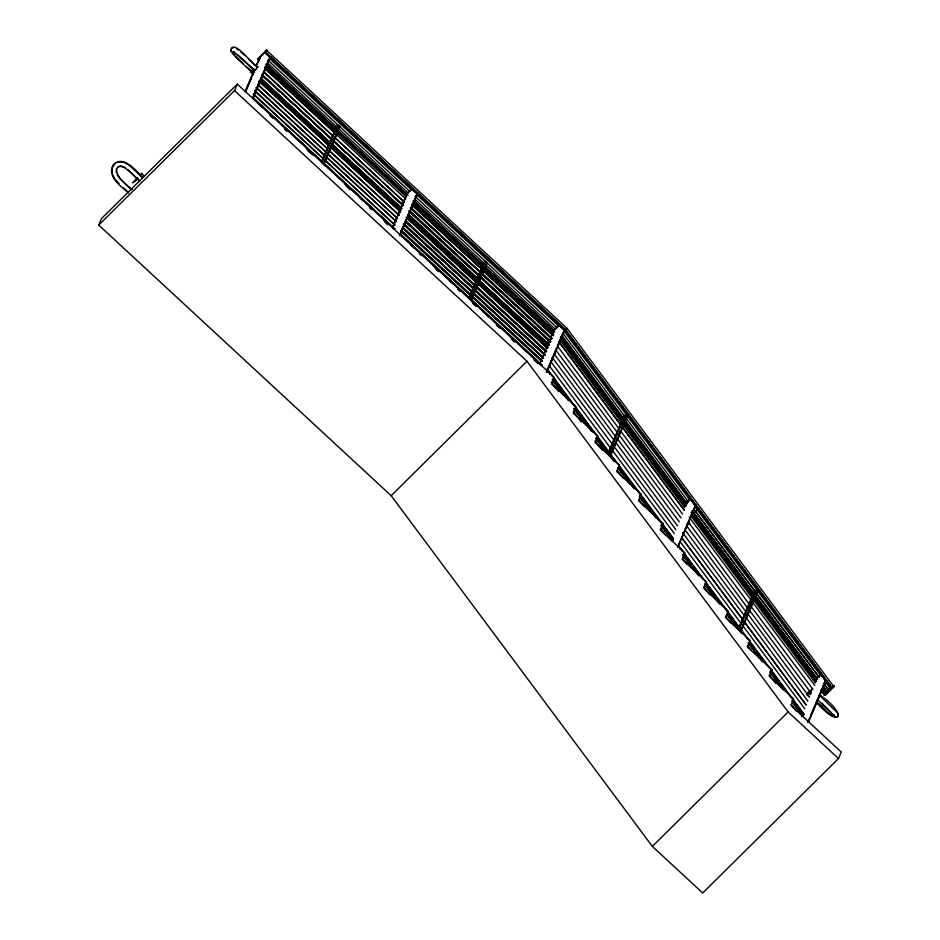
<?xml version="1.0" encoding="UTF-8"?>
<svg xmlns="http://www.w3.org/2000/svg" width="940" height="940" viewBox="0 0 940 940"><rect width="100%" height="100%" fill="white"/><g stroke="black" fill="none" stroke-linecap="round" stroke-linejoin="round"><path stroke-width="1.41" d="M833.733 714.635L833.898 715.916L817.342 699.466M834.156 714.694L834.297 715.751L821.913 703.108M254.893 100.545C254.235 99.617 254.67 100.181 254.423 100.239M393.649 228.679L392.662 228.032L393.507 228.82M402.297 236.68L401.721 235.928M540.347 364.838L540.336 364.203M685.942 503.875L686.682 503.734M816.331 679.221L817.13 678.809M669.727 538.197L669.762 538.808M680.302 548.807L680.478 549.383L679.89 548.561M800.516 713.789L800.093 714.048M801.456 711.803L802.184 712.485M252.895 98.606L270.356 57.599L264.798 52.37L259.839 57.023L259.875 57.869M825.884 681.183L821.219 674.121L816.19 678.727L816.178 679.691M116.372 169L116.36 172.608M254.599 70.171L253.882 71.217M230.829 51.077C233.026 35.955 255.445 69.49 257.877 66.928L257.442 67.586M819.41 695.236L837.587 712.92M819.151 695.095L819.727 694.801L819.281 695.459M695.53 511.489L819.175 677.352L693.791 509.104M825.332 693.379L821.666 688.55M830.466 688.691L825.214 681.594M831.36 687.422L565.398 330.222M253.13 97.196L270.003 57.646L269.392 57.246M546.516 372.381L564.505 329.928M412.061 188.635L407.102 193.299L407.137 194.145M559.629 324.993L554.353 329.564L554.389 330.41M826.013 680.983L808.576 721.861M230.982 49.291L232.239 47.693L233.813 47.505M98.735 225.059L101.52 218.55L237.291 84.095L554.283 377.434L551.498 383.943L576.044 406.656L573.271 413.165L597.817 435.878L595.032 442.399L619.577 465.112L616.793 471.622L641.339 494.334L638.566 500.844L663.1 523.557L660.327 530.078L684.872 552.79L682.087 559.3L706.633 582.013L703.86 588.522L728.394 611.235L725.621 617.756L750.167 640.469L747.382 646.979L771.928 669.691L769.143 676.201L793.689 698.914L790.916 705.435L841.265 752.024L838.48 758.545L702.709 893L652.348 846.4L391.181 495.697L98.735 225.059L234.518 90.604L237.291 84.095M142.575 177.319L140.471 175.192M140.412 175.322L142.187 173.183L139.79 175.463M253.483 74.577L250.534 71.851L252.343 70.195M245.093 91.497L254.082 70.406M256.338 65.13L259.71 57.223M245.411 91.591L254.411 70.5M256.655 65.224L260.028 57.317M245.951 91.016L251.579 77.832M252.707 75.2L254.388 71.24M258.324 62.017L260.58 56.741M265.186 51.688L266.901 49.679L257.56 59.314L265.186 51.688L565.61 329.705L563.589 331.714L566.961 328.295L266.619 50.349M253.154 96.444L254.834 92.496M255.962 89.852L257.642 85.904M258.77 83.272L260.462 79.312M261.579 76.681L263.271 72.721M264.399 70.089L266.079 66.129M267.207 63.497L268.887 59.537M270.555 57.963L271.026 57.081L268.993 59.091M321.363 161.974L336.473 126.548L338.177 124.867L340.01 126.571L323.783 164.618M322.22 160.67L336.767 126.548L338.188 125.149M321.938 162.914L338.177 124.867M324.664 160.987L326.345 157.05M327.461 154.43L329.141 150.494M330.269 147.862L331.938 143.926M333.065 141.306L334.746 137.369M335.862 134.749L338.882 126.642M323.713 163.642L339.716 126.559L324.041 163.313M392.344 227.762L406.973 193.487M393.237 226.54L407.29 193.581M402.097 228.761L403.225 226.129M404.905 222.169L406.033 219.537M407.713 215.577L408.841 212.945M410.533 208.986L416.714 194.486M399.829 234.788L417.254 193.922M400.146 234.883L417.454 194.204M399.923 235.858L400.593 234.295L542.028 365.178L400.546 234.319M417.63 194.392L418.277 193.346M468.613 298.25L483.724 262.824L485.428 261.132L487.272 262.836L471.034 300.894M469.471 296.934L471.152 292.998M472.268 290.378L484.03 262.824L485.44 261.414M469.753 297.886L485.428 261.132M473.69 288.98L475.358 285.043M476.486 282.411L478.166 278.475M479.282 275.855L480.963 271.918M471.363 298.579L478.636 281.518M479.753 278.898L481.433 274.962M482.561 272.33L484.241 268.394M471.528 298.603L486.086 264.481M471.304 299.578L486.638 263.165M547.914 347.213L544.965 344.487L546.622 342.971M540.171 362.723L554.224 329.764M550.264 340.033L548.314 343.84M553.848 354.498L546.539 371.629L548.126 370.337L547.386 372.134M554.976 351.854L556.656 347.906M557.784 345.262L559.465 341.314M560.593 338.67L562.285 334.722M547.397 371.159L564.858 330.21L559.758 325.099M547.174 372.299L547.62 371.241L546.986 371.559M565.528 329.623L565.198 330.41L270.579 57.916M608.85 451.47L623.631 416.808L625.335 415.128L626.968 417.325L610.471 455.982M609.132 451.505L615.383 436.853M616.523 434.186L623.913 416.855L625.323 415.457L626.686 417.278L610.436 454.937M608.85 453.785L625.335 415.128M610.26 454.337L611.964 450.342M613.103 447.675L614.807 443.68M610.283 454.889L614.831 444.221M615.97 441.553L617.674 437.558M618.814 434.891L620.518 430.896L682.569 514.015M621.645 428.229L623.361 424.222M624.489 421.555L626.205 417.56M678.433 545.094L694.777 506.801M677.775 547.48L695.635 505.638M739.24 626.816L754.021 592.153L755.713 590.473L757.346 592.67L741.437 629.988M739.522 626.863L754.303 592.2L755.713 590.802L757.076 592.623L741.155 629.953M739.228 629.13L755.713 590.473M742.941 624.9L744.644 620.894M745.784 618.238L756.336 592.623M741.39 628.942L757.076 592.623M808.494 696.093L806.532 694.284L808.588 692.369M792.455 701.922L802.995 716.116L803.77 714.306L794.147 701.381M803.195 715.904L803.97 714.071L678.445 545.482M807.718 722.331L809.411 718.371M810.539 715.728L825.179 681.406M808.259 721.767L825.72 680.83M270.321 57.739L565.046 330.575L565.363 329.834L270.849 57.281M615.806 442.529L677.458 525.848M622.351 426.995L684.273 510.079M749.274 604.267L688.386 522.194M751.095 600.155L689.173 517.118M751.025 606.382L812.959 689.361M747.864 613.961L809.563 697.292M746.219 617.815L807.918 701.181M814.733 685.401L752.705 602.423M550.006 374.214L549.36 373.356L550.088 374.038M549.559 373.568L550.147 374.073M671.83 540.911L673.04 539.666L670.925 536.599M671.571 537.457L670.984 536.634M801.961 712.802L801.315 711.944M113.505 165.264L112.306 167.931L112.295 173.642M269.968 57.716L269.287 57.728M412.402 205.437L481.656 268.969L411.955 204.203M483.289 265.362L482.749 265.985L483.301 265.386M411.015 208.692L480.34 272.154L411.579 208.081M409.617 211.958L478.554 275.749L479.118 275.126L410.193 211.336M408.23 215.213L477.226 278.992L477.731 278.393L408.806 214.59M479.13 275.162L478.66 275.69L408.888 211.03M406.115 217.54L475.781 282.259L476.357 281.671L407.42 217.857M405.457 221.722L474.395 285.525L474.947 284.973L406.033 221.112M404.635 224.366L473.548 288.228L473.008 288.756L404.059 224.977M402.673 228.244L471.998 291.694L403.248 227.621M470.247 295.289L470.787 294.678L401.862 230.876M470.799 294.702L470.329 295.231L401.286 231.499M551.604 338.788L552.144 338.165L482.138 273.375L481.738 273.881M479.024 280.32L549.383 344.686L548.854 345.274L549.324 344.698M476.11 286.959L476.58 286.43L546.587 351.196M475.17 289.72L545.212 354.451L544.742 355.014L545.2 354.451M473.231 293.527L543.59 357.987L473.807 292.916L473.29 293.515M553.026 335.51L553.543 334.934L553.026 335.51L482.96 270.732M481.257 278.24L550.194 342.043L550.699 341.549L480.751 276.63M548.807 345.274L478.789 280.508M477.743 283.833L547.797 348.176L477.978 283.151M546.034 351.783L546.493 351.255L546.081 351.795L476.016 287.017M475.699 291.271L544.777 354.897M471.845 296.793L541.863 361.583L542.427 360.984L472.397 296.171M266.913 65.506L335.745 129.438L266.02 64.496M334.346 132.646L264.704 67.927M333.042 135.877L263.317 71.193M261.637 74.754L331.562 139.155M261.32 79.007L330.21 142.375M330.093 142.575L260.533 77.703M258.853 81.263L328.906 145.606L259.146 80.958M258.547 85.517L327.543 148.814L257.76 84.212M326.156 152.069L256.362 87.479M324.488 155.605L254.693 91.039M405.845 199.104L336.238 134.361M253.295 94.294L323.313 158.672L253.589 93.988M334.734 137.733L404.529 202.323L334.946 137.475M333.324 141.012L403.284 205.425L333.547 140.765M400.464 211.923L330.669 147.333L400.546 211.841M327.731 154.066L397.62 218.574L327.884 153.855M394.812 225.118L325.111 160.364L394.941 224.918M331.879 144.302L401.956 208.598L332.173 143.996M398.971 215.354L329.106 150.811M326.321 157.321L396.398 221.617L326.615 157.015M483.125 265.574L414.188 201.771L482.984 265.62M411.638 208.457L480.117 272.33L480.505 271.872M478.906 275.408L409.182 210.725M474.441 285.502L474.947 284.902M405.798 221.793L474.63 285.337L406.08 221.488M403.331 224.049L473.407 288.345L403.624 223.743M403.013 228.303L471.739 291.894L472.139 291.435M403.307 227.997L471.821 291.846M481.962 274.034L551.639 338.764L482.091 273.834M479.142 280.567L549.136 344.91M478.037 283.539L547.468 348.54M476.38 287.076L546.34 351.513L476.369 287.053M475.158 290.178L545.047 354.627M473.584 293.586L543.297 358.305M472.432 296.582L542.404 361.031M553.425 335.11L483.595 270.497M550.253 342.019L480.81 277.006M837.916 716.257L837.834 713.354M825.191 694.942L834.379 686.153L825.872 694.825L824.157 694.801L825.755 693.485M804.769 708.748L742.823 625.711M476.075 281.906L406.397 217.234M554.741 331.89L554.6 332.09M542.168 361.277L472.186 296.864M661.137 525.495L672.535 540.806L673.581 538.726L547.186 368.962M834.18 686.329L833.204 685.836M615.63 436.595L553.813 353.44M680.983 517.905L619.061 434.844M747.676 608.062L686.693 526.001M742.706 619.707L681.759 537.762L742.87 619.601M816.249 681.618L754.42 598.522M614.114 440.413L552.156 357.318M269.58 58.55L411.52 189.786M270.826 57.528L565.351 330.046M483.078 265.632L412.93 201.148M549.43 341.02L547.115 342.63M549.454 341.173L547.292 342.465M619.037 428.805L557.996 346.848M617.427 432.647L555.47 349.598M675.884 529.62L614.032 446.512M741.155 623.561L680.102 541.605M270.379 58.116L564.917 330.669L565.833 330.046L563.812 332.055M672.218 540.594L661.584 526.588M792.855 703.108L802.772 715.681L801.761 716.762M256.702 68.62L255.797 69.572M325.969 152.221L256.079 87.784M393.437 228.291L392.662 228.032M477.485 278.71L408.865 214.966M617.333 438.71L679.268 521.782M612.398 444.362L550.499 361.207M685.871 506.355L560.44 337.895M746.09 611.94L685.072 529.96M744.445 615.817L682.546 532.663M811.279 693.368L749.38 610.213M830.561 687.493L564.905 330.504L831.077 688.057M250.604 71.828L252.825 69.713M256.232 69.055L255.375 69.983M480.211 272.177L410.275 207.763M544.965 344.487L547.256 342.336M806.532 694.284L808.823 692.134M252.508 70.171L253.483 69.09M136.711 178.506L132.846 182.818L137.428 178.201M137.863 177.813L135.184 181.35M338.882 127.687L340.01 126.571M407.854 192.994L411.332 189.539M415.645 196.002L418.112 193.558M555.105 329.27L558.583 325.816M391.181 495.697L526.964 361.23L234.518 90.604M546.375 372.076L548.126 370.337M625.264 419.005L626.968 417.325M639.27 496.39L641.339 494.334M661.032 525.613L663.1 523.557M686.529 503.135L690.019 499.68M691.452 514.239L752.787 596.677M697.409 508.34L698.479 508.575M816.167 681.289L691.875 514.027M672.535 540.806L661.408 525.249M688.362 521.97L689.854 523.98L686.682 524.638M684.72 529.913L685.084 529.549A2.538 0.952 -36.7 0 1 685.331 528.691M769.848 671.748L771.928 669.691M816.919 678.48L820.397 675.026M652.348 846.4L788.131 711.944L526.964 361.23M824.674 693.109L830.619 687.222M831.724 687.305L833.216 685.824M803.066 715.975L791.797 700.594M820.655 690.089L824.274 694.954L833.322 685.989L834.238 685.977M610.695 448.286L549.712 366.259M744.363 621.951L806.226 705.082L744.421 621.892M837.634 716.597C829.515 718.748 823.569 705.705 817.212 702.685M480.528 277.312L550.323 341.902L550.711 341.443M808.682 692.428L812.301 688.738L809.88 693.638L811.02 690.971L808.846 692.263M113.728 164.947L115.526 163.219M473.654 293.55L543.661 357.882M252.848 69.842L254.352 69.243M685.695 527.751L685.859 527.598A2.244 0.846 -36.7 0 0 686.729 526.095M553.072 335.474L483.301 270.802M256.925 67.539L257.595 66.999M334.476 132.528L264.41 68.232M564.353 331.468L690.254 500.433M470.282 295.278L400.558 230.57M257.102 67.469L257.877 66.928M255.198 70.042L254.423 70.594L239.665 57.011L232.591 51.97L233.884 52.005M481.491 269.099L411.673 204.509M118.181 166.509L121.025 165.981L124.95 167.379M544.66 355.073L474.97 290.343M802.795 715.317L803.43 715.011M821.067 674.474L820.655 675.32M118.181 162.021L123.14 162.162M233.778 51.583L232.979 51.571M697.515 508.293L698.714 508.446L692.627 514.486L691.429 514.309M691.699 514.192L692.674 514.309L753.152 595.514M830.737 687.164L831.935 687.328M824.932 693.062L825.884 693.203L822.383 688.491M824.662 693.18L825.849 693.356M824.274 694.954L825.261 695.095M687.199 523.592L689.854 523.98M412.225 188.658L417.619 193.781M124.35 162.432L129.696 165.699L142.598 177.648M686.388 525.014L687.375 525.507A3.09 1.163 -36.7 0 1 685.977 527.928A2.538 0.952 -36.7 0 0 685.683 528.245M236.504 48.739L238.29 49.973M234.236 52.276L235.893 53.427M240.393 51.583L244.917 55.507M237.844 54.92L254.717 70.288M265.597 53.286L269.38 56.776M416.866 194.78L558.783 326.062M267.924 60.184L409.828 191.466M415.174 196.46L557.079 327.743M267.371 62.78L408.207 193.064M414.622 199.057L555.458 329.341M266.126 64.026L335.991 128.674M337.707 130.46L408.007 195.32M414.164 201.207L483.242 264.951M485.228 266.972L554.154 330.751M267.653 65.824L406.527 194.322M414.058 201.301L482.96 265.057M485.111 267.054L554.001 330.81M406.797 194.85L337.871 131.142L406.668 195.003M554.06 331.127L485.134 267.418L553.918 331.279M266.76 65.871L335.662 129.426M337.695 131.518L406.609 195.074M485.005 267.759L553.86 331.35M265.103 66.294L335.075 131.036M337.225 133.034L406.115 196.789M413.659 203.768L553.601 333.265M264.093 72.486L332.819 136.077M481.562 273.987L551.58 338.788M249.135 59.42L255.48 65.283M261.919 74.448L331.714 139.038M262.695 75.306L331.514 138.991M333.665 140.977L402.485 204.662M410.016 211.629L428.288 228.549M431.519 231.534L465.923 263.376M468.085 265.362L478.836 275.314M483.137 279.298L503.558 298.203M505.72 300.189L517.54 311.14M520.772 314.124L541.193 333.03M543.355 335.016L549.806 340.985M262.413 75.611L273.164 85.563M276.395 88.548L280.696 92.531M283.915 95.516L293.597 104.469M298.967 109.451L309.718 119.404M314.031 123.375L330.152 138.309M335.533 143.28L346.284 153.232M350.585 157.215L368.868 174.123M373.168 178.107L382.839 187.06M388.22 192.042L401.122 203.98M252.355 70.335L254.317 72.157M546.786 342.959L548.749 344.78M243.448 63.779L235.987 56.811M246.668 66.764L250.968 70.747M262.8 81.698L281.084 98.606M283.234 100.604L296.135 112.541M300.436 116.525L329.47 143.385M338.071 151.352L347.753 160.305M350.973 163.29L370.325 181.197M374.625 185.18L385.388 195.132M388.608 198.117L400.44 209.056M411.191 219.008L423.024 229.959M426.243 232.944L445.595 250.851M447.745 252.848L460.659 264.786M463.878 267.771L474.63 277.723M478.93 281.706L482.161 284.691M484.312 286.676L497.213 298.615M502.595 303.596L512.265 312.55M514.415 314.536L519.797 319.518M521.947 321.504L534.848 333.441M540.23 338.423L545.6 343.394M252.837 73.05L235.705 57.129L230.57 50.466M260.368 80.017L329.188 143.703M331.338 145.688L401.227 210.372M407.678 216.341L546.387 344.698M250.628 71.651L253.565 74.377M545.059 344.275L548.008 347.001M329.388 150.506L399.183 215.096M254.975 90.734L324.77 155.312M401.921 231.252L470.635 294.855M253.342 98.019L394.765 228.902M253.295 98.054L394.73 228.925M253.142 98.242L262.789 107.172M266.008 110.144L287.429 129.978M289.579 131.953L301.364 142.868M304.572 145.841L340.997 179.552M343.147 181.537L363.498 200.373M365.648 202.358L394.577 229.125M400.405 234.518L414.329 247.408M416.467 249.394L451.823 282.118M453.973 284.091L489.329 316.815M492.548 319.788L527.904 352.512M531.112 355.485L541.828 365.402M260.333 105.797L262.483 107.771M283.915 127.605L287.123 130.578M306.405 148.426L308.555 150.412M322.479 163.302L325.698 166.274M344.98 184.123L347.119 186.108M359.985 197.999L363.193 200.972M383.555 219.819L386.763 222.792M410.804 245.046L414.023 248.019M433.305 265.867L436.524 268.84M449.379 280.743L451.517 282.717M471.88 301.564L476.169 305.524M486.873 315.44L489.023 317.426M510.455 337.248L514.732 341.22M269.815 115.444L273.035 118.416M284.82 129.332L286.959 131.306M307.321 150.153L312.679 155.112M345.885 185.85L350.173 189.809M369.455 207.658L371.606 209.643M384.46 221.535L387.574 224.625M419.216 253.706L421.355 255.692M435.291 268.582L438.404 271.672M457.78 289.403L459.93 291.388M472.785 303.279L475.91 306.37M496.355 325.099L499.575 328.072M511.36 338.976L514.474 342.066M533.861 359.797L538.138 363.757M819.727 694.801C848.644 714.823 840.642 729.511 816.931 703.002M808.353 692.757L810.315 694.578M806.626 694.073L808.588 695.894M788.131 711.944L838.48 758.545M141.893 173.853L144.055 175.851M142.868 177.319C136.406 171.362 123.563 154.348 113.399 164.676C106.373 176.332 121.425 186.696 128.639 193.111M128.075 169.929L139.907 180.88M139.637 181.197C133.821 176.508 122.799 161.68 117.265 167.966C113.517 173.547 125.725 185.239 132.117 189.457M131.823 189.763L120.285 179.094L117.183 174.911M119.392 183.982L115.127 179.622L112.718 174.84M123.633 187.906L127.875 191.831M234.189 54.943L232.509 53.004M691.17 499.022C689.314 497.953 685.272 502.207 685.789 504.345M566.961 328.295L833.322 685.989M565.469 329.764L831.841 687.457L830.737 687.316L824.791 693.262L822.206 689.478M565.621 330.21L831.689 687.457M565.011 330.375L830.854 687.316M694.625 506.261L820.832 675.743M562.755 333.054L688.538 502.101M686.94 503.687L561.967 335.874L686.928 503.711M692.181 510.726L753.539 593.116L692.122 510.784M822.782 686.059L827.153 691.969L822.712 686.118M560.698 337.131L622.75 420.45M624.489 422.8L685.671 504.945M754.902 597.875L816.249 680.255M560.404 336.908L622.609 420.427M624.36 422.777L685.683 505.132M690.935 512.183L816.214 680.407M822.347 688.644L824.979 692.181M561.145 338.142L622.445 420.462M624.195 422.824L685.507 505.144M691.64 513.381L752.952 595.702M754.702 598.063L816.014 680.384M822.136 688.62L824.768 692.145M561.015 338.423L685.754 505.838M691.793 514.015L816.32 681.136M560.78 338.612L685.331 506.12M822.112 689.514L824.78 693.344M559.664 339.61L684.908 507.788M691.029 516.025L815.403 683.027M622.315 427.113L684.214 510.232M612.375 450.389L674.274 533.544M547.973 370.548L551.991 375.953M554.412 379.196L556.022 381.358M556.997 382.674L595.502 434.374M597.253 436.724L616.499 462.586M619.131 466.111L640.128 494.311M641.879 496.661L673.381 538.961M678.351 545.893L682.381 551.298M683.991 553.46L686.4 556.703M687.387 558.019L691.758 563.894M693.509 566.244L703.132 579.169M706.633 583.869L716.257 596.794M718.007 599.144L747.77 639.106M749.509 641.456L754.761 648.506M756.512 650.856L768.767 667.306M771.388 670.831L779.272 681.406M781.023 683.756L792.397 699.031M566.914 397.15L568.677 399.512M591.471 430.132L593.234 432.482M657.26 518.457L659.011 520.819M706.081 584.28L707.832 586.63M771.857 672.605L773.608 674.967M552.52 379.278L568.336 400.522M574.575 408.642L591.236 431.025M596.371 438.169L614.043 461.646M618.297 467.603L634.124 488.859M639.482 495.803L656.144 518.175M552.438 379.361L564.74 395.904M574.364 408.806L586.666 425.35L574.305 408.9M596.289 438.252L609.461 455.971M618.215 467.685L630.517 484.241M652.442 513.687L640.14 497.131L652.36 513.71M661.196 525.401L672.617 540.77M682.91 554.624L698.726 575.868M704.836 584.069L719.77 604.138M726.89 613.432L741.707 633.584M762.751 661.842L748.687 642.948L761.776 660.761M770.612 672.394L783.901 689.995M552.379 379.454L564.658 395.94M596.23 438.334L609.39 456.006M618.156 467.779L630.434 484.276M682.828 554.706L696 572.437M704.753 584.151L717.925 601.882M727.56 614.772L739.851 631.316M770.53 672.476L782.832 689.032M552.837 380.547L563.354 394.683M573.882 408.806L584.41 422.941M595.807 438.252L607.205 453.562M618.614 468.872L629.142 483.007M640.539 498.318L650.186 511.278M683.216 555.893L693.743 570.028M705.141 585.338L715.669 599.462M727.067 614.772L737.595 628.907M748.123 643.042L759.52 658.352M770.048 672.488L781.445 687.798M551.357 381.852L558.372 391.275M573.283 411.297L581.167 421.896M595.208 440.731L602.223 450.154M617.134 470.176L623.267 478.425M639.059 499.622L644.323 506.684M660.985 529.067L665.367 534.954M682.616 558.372L686.999 564.259M703.661 586.642L709.806 594.879M725.586 616.088L730.85 623.15M747.511 645.522L751.025 650.233M769.437 674.967L775.582 683.216M791.363 704.413L796.627 711.474M231.193 50.866L231.358 51.23M828.763 690.324L823.511 683.263L828.822 690.301M558.889 341.702L620.682 424.927L558.854 341.749M817.506 679.033L755.29 595.431L817.459 679.056"/></g></svg>
